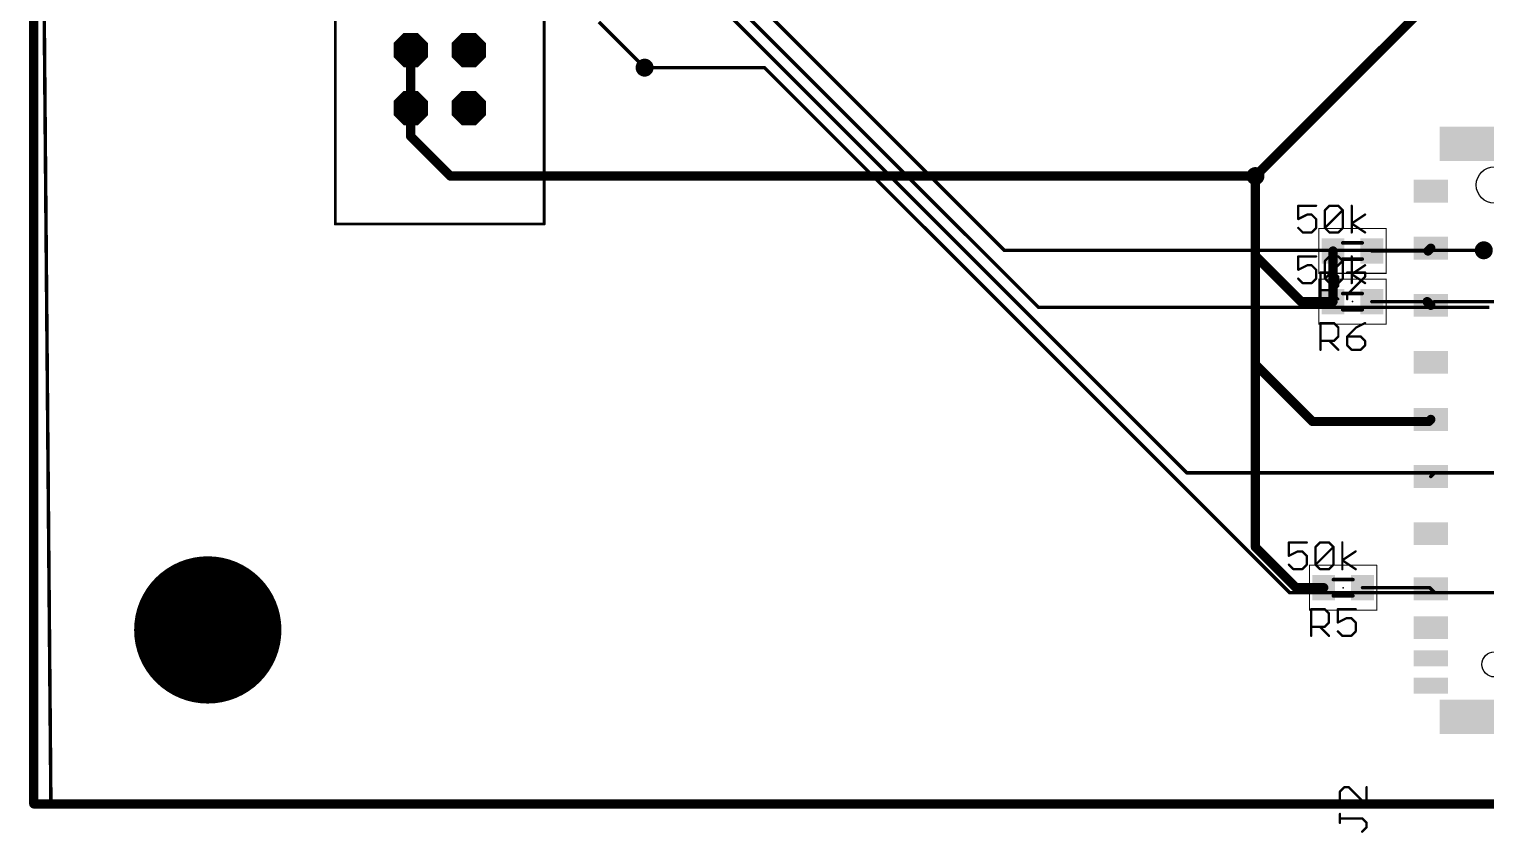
# Model space of a CAD drawing. Extents: x -0.2 to 96.6, y -1.3 to 89.2.
# Drawn here: x -0.2 to 63.6, y -1.3 to 33.9 of the extents above; entities that cross this region are included whole.
import ezdxf

# ---------------------------------------------------------------- set-up
doc = ezdxf.new("R2010")
doc.units = 0
for name, color, linetype in [('1', 22, 'CONTINUOUS'), ('16', 175, 'CONTINUOUS'), ('17', 82, 'CONTINUOUS'), ('18', 82, 'CONTINUOUS'), ('20', 7, 'CONTINUOUS'), ('21', 253, 'CONTINUOUS'), ('23', 7, 'CONTINUOUS'), ('25', 253, 'CONTINUOUS'), ('27', 253, 'CONTINUOUS'), ('39', 22, 'CONTINUOUS'), ('51', 253, 'CONTINUOUS')]:
    doc.layers.add(name, color=color, linetype=linetype)

# ---------------------------------------------------------------- blocks, each defined once
blk = doc.blocks.new('OCTAGONP')
at = {"const_width": 0.5}
blk.add_lwpolyline([(-0.25, -0.1036), (-0.25, 0.1036), (-0.1036, 0.25), (0.1036, 0.25), (0.25, 0.1036), (0.25, -0.1036), (0.1036, -0.25), (-0.1036, -0.25), (-0.25, -0.1036), (-0.25, 0.1036)], dxfattribs=at)
blk = doc.blocks.new('RECT')
blk.add_solid([(-0.5, -0.5), (0.5, -0.5), (-0.5, 0.5), (0.5, 0.5)])
blk = doc.blocks.new('ROUNDV')
at = {"const_width": 0.5}
blk.add_lwpolyline([(0, -0.25, 1), (0, 0.25, 1), (0, -0.25)], format="xyb", dxfattribs=at)

msp = doc.modelspace()

# ---------------------------------------------------------------- linework, layer by layer
at = {"layer": '1'}
for points, const_width in [([(0, 0), (0, 89)], 0.4064), ([(24.75, 34.25), (26.75, 32.25)], 0.1524), ([(16.51, 33.01), (16.5, 33)], 0.4064), ([(16.5, 33), (16.5, 29.25)], 0.4064), ([(16.51, 33.02), (16.51, 30.48)], 0.4064), ([(16.51, 33.02), (16.51, 33.01)], 0.4064), ([(16.5, 29.25), (18.25, 27.5)], 0.4064), ([(18.25, 27.5), (53.5, 27.5)], 0.4064), ([(53.5, 27.5), (53.5, 24)], 0.4064), ([(56.9, 24.22), (56.9, 22)], 0.4064), ([(58.6, 24.22), (61.06, 24.22)], 0.1524), ([(61.06, 24.22), (61.18, 24.34)], 0.4064), ([(61.27, 24.25), (61.18, 24.34)], 0.1524), ([(63.5, 24.25), (61.27, 24.25)], 0.1524), ([(53.5, 24), (53.5, 19.25)], 0.4064), ([(55.5, 22), (53.5, 24)], 0.4064), ([(56.9, 22), (55.5, 22)], 0.4064), ([(58.6, 22), (61.02, 22)], 0.1524), ([(61.02, 22), (61.18, 21.84)], 0.4064), ([(61.34, 22), (61.18, 21.84)], 0.1524), ([(64, 22), (61.34, 22)], 0.1524), ([(53.5, 19.25), (56, 16.75)], 0.4064), ([(53.5, 11.25), (53.5, 19.25)], 0.4064), ([(56, 16.75), (61.09, 16.75)], 0.4064), ([(61.09, 16.75), (61.18, 16.84)], 0.4064), ([(61.34, 14.5), (61.18, 14.34)], 0.1524), ([(64.25, 14.5), (61.34, 14.5)], 0.1524), ([(55.28, 9.47), (53.5, 11.25)], 0.4064), ([(56.49, 9.47), (55.28, 9.47)], 0.4064), ([(58.19, 9.47), (61.13, 9.47)], 0.1524), ([(61.13, 9.47), (61.18, 9.42)], 0.1524), ([(61.35, 9.25), (61.18, 9.42)], 0.1524), ([(64.5, 9.25), (61.35, 9.25)], 0.1524), ([(96, 0), (0, 0)], 0.4064)]:
    msp.add_lwpolyline(points, dxfattribs=dict(at, const_width=const_width))
for points, const_width in [([(16.6016, 33, 1), (16.3984, 33)], 0.2032), ([(16.4282, 33.0718, 1), (16.5718, 32.9282)], 0.2032), ([(16.6116, 33.02, 1), (16.4084, 33.02)], 0.2032), ([(16.6116, 33.02, 1), (16.4084, 33.02)], 0.2032), ([(16.5818, 32.9382, 1), (16.4382, 33.0818)], 0.2032), ([(16.4084, 33.01, 1), (16.6116, 33.01)], 0.2032), ([(26.7231, 32.2231, 1), (26.7769, 32.2769)], 0.0762), ([(16.4084, 30.48, 1), (16.6116, 30.48)], 0.2032), ([(16.3984, 29.25, 1), (16.6016, 29.25)], 0.2032), ([(16.5718, 29.3218, 1), (16.4282, 29.1782)], 0.2032), ([(18.25, 27.6016, 1), (18.25, 27.3984)], 0.2032), ([(18.1782, 27.4282, 1), (18.3218, 27.5718)], 0.2032), ([(53.6016, 27.5, 1), (53.3984, 27.5)], 0.2032), ([(53.5, 27.3984, 1), (53.5, 27.6016)], 0.2032), ([(57.0016, 24.22, 1), (56.7984, 24.22)], 0.2032), ([(58.6, 24.2581, 1), (58.6, 24.1819)], 0.0762), ([(60.9882, 24.2918, 1), (61.1318, 24.1482)], 0.2032), ([(61.2518, 24.2682, 1), (61.1082, 24.4118)], 0.2032), ([(61.06, 24.1819, 1), (61.06, 24.2581)], 0.0762), ([(61.2069, 24.3669, 1), (61.1531, 24.3131)], 0.0762), ([(61.27, 24.2881, 1), (61.27, 24.2119)], 0.0762), ([(61.2431, 24.2231, 1), (61.2969, 24.2769)], 0.0762), ([(63.5, 24.2119, 1), (63.5, 24.2881)], 0.0762), ([(53.6016, 24, 1), (53.3984, 24)], 0.2032), ([(53.3984, 24, 1), (53.6016, 24)], 0.2032), ([(53.5718, 24.0718, 1), (53.4282, 23.9282)], 0.2032), ([(55.5, 22.1016, 1), (55.5, 21.8984)], 0.2032), ([(55.4282, 21.9282, 1), (55.5718, 22.0718)], 0.2032), ([(56.7984, 22, 1), (57.0016, 22)], 0.2032), ([(56.9, 21.8984, 1), (56.9, 22.1016)], 0.2032), ([(58.6, 22.0381, 1), (58.6, 21.9619)], 0.0762), ([(61.0918, 22.0718, 1), (60.9482, 21.9282)], 0.2032), ([(61.02, 21.9619, 1), (61.02, 22.0381)], 0.0762), ([(61.1082, 21.7682, 1), (61.2518, 21.9118)], 0.2032), ([(61.1531, 21.8669, 1), (61.2069, 21.8131)], 0.0762), ([(61.34, 22.0381, 1), (61.34, 21.9619)], 0.0762), ([(61.3669, 21.9731, 1), (61.3131, 22.0269)], 0.0762), ([(53.6016, 19.25, 1), (53.3984, 19.25)], 0.2032), ([(53.3984, 19.25, 1), (53.6016, 19.25)], 0.2032), ([(53.5718, 19.3218, 1), (53.4282, 19.1782)], 0.2032), ([(56, 16.8516, 1), (56, 16.6484)], 0.2032), ([(55.9282, 16.6782, 1), (56.0718, 16.8218)], 0.2032), ([(61.0182, 16.8218, 1), (61.1618, 16.6782)], 0.2032), ([(61.09, 16.6484, 1), (61.09, 16.8516)], 0.2032), ([(61.2518, 16.7682, 1), (61.1082, 16.9118)], 0.2032), ([(61.1531, 14.3669, 1), (61.2069, 14.3131)], 0.0762), ([(61.34, 14.5381, 1), (61.34, 14.4619)], 0.0762), ([(61.3669, 14.4731, 1), (61.3131, 14.5269)], 0.0762), ([(53.3984, 11.25, 1), (53.6016, 11.25)], 0.2032), ([(53.5718, 11.3218, 1), (53.4282, 11.1782)], 0.2032), ([(55.28, 9.5716, 1), (55.28, 9.3684)], 0.2032), ([(55.2082, 9.3982, 1), (55.3518, 9.5418)], 0.2032), ([(56.49, 9.3684, 1), (56.49, 9.5716)], 0.2032), ([(58.19, 9.5081, 1), (58.19, 9.4319)], 0.0762), ([(61.1569, 9.4969, 1), (61.1031, 9.4431)], 0.0762), ([(61.13, 9.4319, 1), (61.13, 9.5081)], 0.0762), ([(61.2069, 9.4469, 1), (61.1531, 9.3931)], 0.0762), ([(61.1531, 9.3931, 1), (61.2069, 9.4469)], 0.0762), ([(61.35, 9.2881, 1), (61.35, 9.2119)], 0.0762), ([(61.3231, 9.2231, 1), (61.3769, 9.2769)], 0.0762), ([(0, 0.1016, 1), (0, -0.1016)], 0.2032), ([(-0.1016, 0, 1), (0.1016, 0)], 0.2032)]:
    msp.add_lwpolyline(points, format="xyb", dxfattribs=dict(at, const_width=const_width))
at = {"layer": '16'}
for points, const_width in [([(0, 88.75), (0.75, 0)], 0.1524), ([(53.5, 27.5), (65.5, 39.5)], 0.4064), ([(29, 37.75), (42.5, 24.25)], 0.1524), ([(29.5, 36.25), (44, 21.75)], 0.1524), ([(30.5, 34.5), (50.5, 14.5)], 0.1524), ([(26.75, 32.25), (32, 32.25)], 0.1524), ([(32, 32.25), (55, 9.25)], 0.1524), ([(42.5, 24.25), (63.5, 24.25)], 0.1524), ([(44, 21.75), (63.75, 21.75)], 0.1524), ([(50.5, 14.5), (64.25, 14.5)], 0.1524), ([(55, 9.25), (64.5, 9.25)], 0.1524), ([(0.75, 0), (96.5, 0)], 0.1524)]:
    msp.add_lwpolyline(points, dxfattribs=dict(at, const_width=const_width))
for points, const_width in [([(26.75, 32.2881, 1), (26.75, 32.2119)], 0.0762), ([(32.0269, 32.2769, 1), (31.9731, 32.2231)], 0.0762), ([(32, 32.2119, 1), (32, 32.2881)], 0.0762), ([(53.4282, 27.5718, 1), (53.5718, 27.4282)], 0.2032), ([(42.5, 24.2881, 1), (42.5, 24.2119)], 0.0762), ([(42.4731, 24.2231, 1), (42.5269, 24.2769)], 0.0762), ([(63.5, 24.2119, 1), (63.5, 24.2881)], 0.0762), ([(44, 21.7881, 1), (44, 21.7119)], 0.0762), ([(43.9731, 21.7231, 1), (44.0269, 21.7769)], 0.0762), ([(50.5, 14.5381, 1), (50.5, 14.4619)], 0.0762), ([(50.4731, 14.4731, 1), (50.5269, 14.5269)], 0.0762), ([(55, 9.2881, 1), (55, 9.2119)], 0.0762), ([(54.9731, 9.2231, 1), (55.0269, 9.2769)], 0.0762), ([(0.75, 0.0381, 1), (0.75, -0.0381)], 0.0762), ([(0.7119, -0.0003, 1), (0.7881, 0.0003)], 0.0762)]:
    msp.add_lwpolyline(points, format="xyb", dxfattribs=dict(at, const_width=const_width))
at = {"layer": '20'}
for p, q in [((0, 88.9), (0, 0)), ((0, 0), (95.85, 0))]:
    msp.add_line(p, q, dxfattribs=at)
for centre, radius in [((63.97, 27.11), 0.8), ((63.97, 6.11), 0.55)]:
    msp.add_circle(centre, radius, dxfattribs=at)
at = {"layer": '21', "const_width": 0.1016}
for points in [[(57.3947, 0.7298), (57.1998, 0.5349)], [(57.5896, 0.7298), (57.3947, 0.7298)], [(58.3692, -0.0498), (57.5896, 0.7298)], [(58.3692, 0.7298), (58.3692, -0.0498)], [(57.1998, 0.5349), (57.1998, 0.1451)], [(57.1998, 0.1451), (57.3947, -0.0498)], [(57.1998, -0.8294), (57.1998, -0.4396)], [(58.1743, -0.6345), (57.1998, -0.6345)], [(58.3692, -0.8294), (58.1743, -0.6345)], [(58.1743, -1.2192), (58.3692, -1.0243)], [(58.3692, -1.0243), (58.3692, -0.8294)]]:
    msp.add_lwpolyline(points, dxfattribs=at)
at = {"layer": '21', "const_width": 0.0508}
for points in [[(57.3947, 0.7552, 1), (57.3947, 0.7044)], [(57.4127, 0.7118, 1), (57.3767, 0.7478)], [(57.6076, 0.7478, 1), (57.5716, 0.7118)], [(57.5896, 0.7044, 1), (57.5896, 0.7552)], [(58.3946, 0.7298, 1), (58.3438, 0.7298)], [(57.1818, 0.5529, 1), (57.2178, 0.5169)], [(57.2178, 0.1631, 1), (57.1818, 0.1271)], [(57.2252, 0.5349, 1), (57.1744, 0.5349)], [(57.1744, 0.1451, 1), (57.2252, 0.1451)], [(57.2252, -0.4396, 1), (57.1744, -0.4396)], [(57.1998, -0.6091, 1), (57.1998, -0.6599)], [(57.3767, -0.0678, 1), (57.4127, -0.0318)], [(58.1923, -0.6165, 1), (58.1563, -0.6525)], [(58.1743, -0.6599, 1), (58.1743, -0.6091)], [(58.3438, -0.0498, 1), (58.3946, -0.0498)], [(58.3512, -0.0678, 1), (58.3872, -0.0318)], [(57.1744, -0.8294, 1), (57.2252, -0.8294)], [(58.1563, -1.2012, 1), (58.1923, -1.2372)], [(58.3946, -0.8294, 1), (58.3438, -0.8294)], [(58.3438, -1.0243, 1), (58.3946, -1.0243)], [(58.3512, -0.8474, 1), (58.3872, -0.8114)], [(58.3872, -1.0423, 1), (58.3512, -1.0063)]]:
    msp.add_lwpolyline(points, format="xyb", dxfattribs=at)
at = {"layer": '23'}
for p in [(57.75, 24.22), (57.75, 22), (57.34, 9.47)]:
    msp.add_point(p, dxfattribs=at)
at = {"layer": '25'}
for points, const_width in [([(13.208, 25.4), (13.208, 76.2)], 0.127), ([(22.352, 76.2), (22.352, 25.4)], 0.127), ([(22.352, 25.4), (13.208, 25.4)], 0.127), ([(56.351, 22.1118), (56.351, 23.2812)], 0.1016), ([(56.351, 23.2812), (56.9357, 23.2812)], 0.1016), ([(56.9357, 23.2812), (57.1306, 23.0863)], 0.1016), ([(57.1306, 23.0863), (57.1306, 22.6965)], 0.1016), ([(57.5204, 23.2812), (58.3, 23.2812)], 0.1016), ([(58.3, 23.0863), (57.5204, 22.3067)], 0.1016), ([(58.3, 23.2812), (58.3, 23.0863)], 0.1016), ([(56.9357, 22.5016), (56.351, 22.5016)], 0.1016), ([(56.7408, 22.5016), (57.1306, 22.1118)], 0.1016), ([(57.1306, 22.6965), (56.9357, 22.5016)], 0.1016), ([(57.5204, 22.3067), (57.5204, 22.1118)], 0.1016), ([(56.351, 19.8918), (56.351, 21.0612)], 0.1016), ([(56.351, 21.0612), (56.9357, 21.0612)], 0.1016), ([(56.9357, 21.0612), (57.1306, 20.8663)], 0.1016), ([(58.3, 21.0612), (57.9102, 20.8663)], 0.1016), ([(57.1306, 20.4765), (56.9357, 20.2816)], 0.1016), ([(57.1306, 20.8663), (57.1306, 20.4765)], 0.1016), ([(57.9102, 20.8663), (57.5204, 20.4765)], 0.1016), ([(57.5204, 20.4765), (57.5204, 20.0867)], 0.1016), ([(58.1051, 20.4765), (57.5204, 20.4765)], 0.1016), ([(58.3, 20.2816), (58.1051, 20.4765)], 0.1016), ([(56.9357, 20.2816), (56.351, 20.2816)], 0.1016), ([(56.7408, 20.2816), (57.1306, 19.8918)], 0.1016), ([(57.5204, 20.0867), (57.7153, 19.8918)], 0.1016), ([(57.7153, 19.8918), (58.1051, 19.8918)], 0.1016), ([(58.1051, 19.8918), (58.3, 20.0867)], 0.1016), ([(58.3, 20.0867), (58.3, 20.2816)], 0.1016), ([(55.941, 7.3618), (55.941, 8.5312)], 0.1016), ([(55.941, 8.5312), (56.5257, 8.5312)], 0.1016), ([(56.5257, 8.5312), (56.7206, 8.3363)], 0.1016), ([(56.7206, 8.3363), (56.7206, 7.9465)], 0.1016), ([(57.89, 8.5312), (57.1104, 8.5312)], 0.1016), ([(57.1104, 8.5312), (57.1104, 7.9465)], 0.1016), ([(56.5257, 7.7516), (55.941, 7.7516)], 0.1016), ([(56.3308, 7.7516), (56.7206, 7.3618)], 0.1016), ([(56.7206, 7.9465), (56.5257, 7.7516)], 0.1016), ([(57.1104, 7.9465), (57.5002, 8.1414)], 0.1016), ([(57.5002, 8.1414), (57.6951, 8.1414)], 0.1016), ([(57.6951, 8.1414), (57.89, 7.9465)], 0.1016), ([(57.89, 7.9465), (57.89, 7.5567)], 0.1016), ([(57.3053, 7.3618), (57.1104, 7.5567)], 0.1016), ([(57.6951, 7.3618), (57.3053, 7.3618)], 0.1016), ([(57.89, 7.5567), (57.6951, 7.3618)], 0.1016)]:
    msp.add_lwpolyline(points, dxfattribs=dict(at, const_width=const_width))
for points, const_width in [([(13.1762, 25.4, 1), (13.2398, 25.4)], 0.0635), ([(13.208, 25.4318, 1), (13.208, 25.3683)], 0.0635), ([(22.3203, 25.4, 1), (22.3837, 25.4)], 0.0635), ([(22.352, 25.3683, 1), (22.352, 25.4318)], 0.0635), ([(56.3764, 23.2812, 1), (56.3256, 23.2812)], 0.0508), ([(56.351, 23.3066, 1), (56.351, 23.2558)], 0.0508), ([(56.9537, 23.2992, 1), (56.9177, 23.2632)], 0.0508), ([(56.9357, 23.2558, 1), (56.9357, 23.3066)], 0.0508), ([(57.156, 23.0863, 1), (57.1052, 23.0863)], 0.0508), ([(57.1126, 23.0683, 1), (57.1486, 23.1043)], 0.0508), ([(57.5204, 23.3066, 1), (57.5204, 23.2558)], 0.0508), ([(58.3254, 23.2812, 1), (58.2746, 23.2812)], 0.0508), ([(58.2746, 23.0863, 1), (58.3254, 23.0863)], 0.0508), ([(58.318, 23.0683, 1), (58.282, 23.1043)], 0.0508), ([(58.3, 23.2558, 1), (58.3, 23.3066)], 0.0508), ([(56.351, 22.527, 1), (56.351, 22.4762)], 0.0508), ([(56.7588, 22.5196, 1), (56.7228, 22.4836)], 0.0508), ([(56.9177, 22.5196, 1), (56.9537, 22.4836)], 0.0508), ([(56.9357, 22.4762, 1), (56.9357, 22.527)], 0.0508), ([(57.1052, 22.6965, 1), (57.156, 22.6965)], 0.0508), ([(57.1486, 22.6785, 1), (57.1126, 22.7145)], 0.0508), ([(57.5024, 22.3247, 1), (57.5384, 22.2887)], 0.0508), ([(57.5458, 22.3067, 1), (57.495, 22.3067)], 0.0508), ([(56.3256, 22.1118, 1), (56.3764, 22.1118)], 0.0508), ([(57.1126, 22.0938, 1), (57.1486, 22.1298)], 0.0508), ([(57.495, 22.1118, 1), (57.5458, 22.1118)], 0.0508), ([(56.3764, 21.0612, 1), (56.3256, 21.0612)], 0.0508), ([(56.351, 21.0866, 1), (56.351, 21.0358)], 0.0508), ([(56.9537, 21.0792, 1), (56.9177, 21.0432)], 0.0508), ([(56.9357, 21.0358, 1), (56.9357, 21.0866)], 0.0508), ([(58.3114, 21.0385, 1), (58.2886, 21.0839)], 0.0508), ([(57.156, 20.8663, 1), (57.1052, 20.8663)], 0.0508), ([(57.1052, 20.4765, 1), (57.156, 20.4765)], 0.0508), ([(57.1126, 20.8483, 1), (57.1486, 20.8843)], 0.0508), ([(57.1486, 20.4585, 1), (57.1126, 20.4945)], 0.0508), ([(57.5024, 20.4945, 1), (57.5384, 20.4585)], 0.0508), ([(57.5458, 20.4765, 1), (57.495, 20.4765)], 0.0508), ([(57.5204, 20.5019, 1), (57.5204, 20.4511)], 0.0508), ([(57.8988, 20.889, 1), (57.9216, 20.8436)], 0.0508), ([(57.9282, 20.8483, 1), (57.8922, 20.8843)], 0.0508), ([(58.1231, 20.4945, 1), (58.0871, 20.4585)], 0.0508), ([(58.1051, 20.4511, 1), (58.1051, 20.5019)], 0.0508), ([(56.351, 20.307, 1), (56.351, 20.2562)], 0.0508), ([(56.3256, 19.8918, 1), (56.3764, 19.8918)], 0.0508), ([(56.7588, 20.2996, 1), (56.7228, 20.2636)], 0.0508), ([(56.9177, 20.2996, 1), (56.9537, 20.2636)], 0.0508), ([(56.9357, 20.2562, 1), (56.9357, 20.307)], 0.0508), ([(57.1126, 19.8738, 1), (57.1486, 19.9098)], 0.0508), ([(57.5384, 20.1047, 1), (57.5024, 20.0687)], 0.0508), ([(57.495, 20.0867, 1), (57.5458, 20.0867)], 0.0508), ([(57.7153, 19.9172, 1), (57.7153, 19.8664)], 0.0508), ([(57.6973, 19.8738, 1), (57.7333, 19.9098)], 0.0508), ([(58.0871, 19.9098, 1), (58.1231, 19.8738)], 0.0508), ([(58.1051, 19.8664, 1), (58.1051, 19.9172)], 0.0508), ([(58.3254, 20.2816, 1), (58.2746, 20.2816)], 0.0508), ([(58.2746, 20.0867, 1), (58.3254, 20.0867)], 0.0508), ([(58.282, 20.2636, 1), (58.318, 20.2996)], 0.0508), ([(58.318, 20.0687, 1), (58.282, 20.1047)], 0.0508), ([(55.9664, 8.5312, 1), (55.9156, 8.5312)], 0.0508), ([(55.941, 8.5566, 1), (55.941, 8.5058)], 0.0508), ([(56.5437, 8.5492, 1), (56.5077, 8.5132)], 0.0508), ([(56.5257, 8.5058, 1), (56.5257, 8.5566)], 0.0508), ([(56.746, 8.3363, 1), (56.6952, 8.3363)], 0.0508), ([(56.7026, 8.3183, 1), (56.7386, 8.3543)], 0.0508), ([(57.1104, 8.5566, 1), (57.1104, 8.5058)], 0.0508), ([(57.1358, 8.5312, 1), (57.085, 8.5312)], 0.0508), ([(57.89, 8.5058, 1), (57.89, 8.5566)], 0.0508), ([(55.941, 7.777, 1), (55.941, 7.7262)], 0.0508), ([(56.3488, 7.7696, 1), (56.3128, 7.7336)], 0.0508), ([(56.5077, 7.7696, 1), (56.5437, 7.7336)], 0.0508), ([(56.5257, 7.7262, 1), (56.5257, 7.777)], 0.0508), ([(56.6952, 7.9465, 1), (56.746, 7.9465)], 0.0508), ([(56.7386, 7.9285, 1), (56.7026, 7.9645)], 0.0508), ([(57.099, 7.9692, 1), (57.1218, 7.9238)], 0.0508), ([(57.085, 7.9465, 1), (57.1358, 7.9465)], 0.0508), ([(57.5002, 8.1668, 1), (57.5002, 8.116)], 0.0508), ([(57.5116, 8.1187, 1), (57.4888, 8.1641)], 0.0508), ([(57.7131, 8.1594, 1), (57.6771, 8.1234)], 0.0508), ([(57.6951, 8.116, 1), (57.6951, 8.1668)], 0.0508), ([(57.9154, 7.9465, 1), (57.8646, 7.9465)], 0.0508), ([(57.872, 7.9285, 1), (57.908, 7.9645)], 0.0508), ([(55.9156, 7.3618, 1), (55.9664, 7.3618)], 0.0508), ([(56.7026, 7.3438, 1), (56.7386, 7.3798)], 0.0508), ([(57.1284, 7.5747, 1), (57.0924, 7.5387)], 0.0508), ([(57.3053, 7.3872, 1), (57.3053, 7.3364)], 0.0508), ([(57.2873, 7.3438, 1), (57.3233, 7.3798)], 0.0508), ([(57.6771, 7.3798, 1), (57.7131, 7.3438)], 0.0508), ([(57.6951, 7.3364, 1), (57.6951, 7.3872)], 0.0508), ([(57.8646, 7.5567, 1), (57.9154, 7.5567)], 0.0508), ([(57.908, 7.5387, 1), (57.872, 7.5747)], 0.0508)]:
    msp.add_lwpolyline(points, format="xyb", dxfattribs=dict(at, const_width=const_width))
at = {"layer": '27', "const_width": 0.1016}
for points in [[(56.1561, 26.2022), (55.3765, 26.2022)], [(55.3765, 26.2022), (55.3765, 25.6175)], [(56.5459, 26.0073), (56.7408, 26.2022)], [(56.7408, 26.2022), (57.1306, 26.2022)], [(57.1306, 26.2022), (57.3255, 26.0073)], [(57.7153, 25.0328), (57.7153, 26.2022)], [(55.3765, 25.6175), (55.7663, 25.8124)], [(55.7663, 25.8124), (55.9612, 25.8124)], [(55.9612, 25.8124), (56.1561, 25.6175)], [(56.1561, 25.6175), (56.1561, 25.2277)], [(56.5459, 25.2277), (56.5459, 26.0073)], [(56.5459, 25.2277), (57.3255, 26.0073)], [(57.3255, 26.0073), (57.3255, 25.2277)], [(57.7153, 25.4226), (58.3, 25.8124)], [(55.5714, 25.0328), (55.3765, 25.2277)], [(55.9612, 25.0328), (55.5714, 25.0328)], [(56.1561, 25.2277), (55.9612, 25.0328)], [(56.7408, 25.0328), (56.5459, 25.2277)], [(57.1306, 25.0328), (56.7408, 25.0328)], [(57.3255, 25.2277), (57.1306, 25.0328)], [(58.3, 25.0328), (57.7153, 25.4226)], [(56.1561, 23.9822), (55.3765, 23.9822)], [(55.3765, 23.9822), (55.3765, 23.3975)], [(55.3765, 23.3975), (55.7663, 23.5924)], [(55.7663, 23.5924), (55.9612, 23.5924)], [(55.9612, 23.5924), (56.1561, 23.3975)], [(56.5459, 23.7873), (56.7408, 23.9822)], [(56.5459, 23.0077), (56.5459, 23.7873)], [(56.5459, 23.0077), (57.3255, 23.7873)], [(56.7408, 23.9822), (57.1306, 23.9822)], [(57.1306, 23.9822), (57.3255, 23.7873)], [(57.3255, 23.7873), (57.3255, 23.0077)], [(57.7153, 22.8128), (57.7153, 23.9822)], [(57.7153, 23.2026), (58.3, 23.5924)], [(55.5714, 22.8128), (55.3765, 23.0077)], [(56.1561, 23.0077), (55.9612, 22.8128)], [(56.1561, 23.3975), (56.1561, 23.0077)], [(56.7408, 22.8128), (56.5459, 23.0077)], [(57.3255, 23.0077), (57.1306, 22.8128)], [(58.3, 22.8128), (57.7153, 23.2026)], [(55.9612, 22.8128), (55.5714, 22.8128)], [(57.1306, 22.8128), (56.7408, 22.8128)], [(55.7461, 11.4522), (54.9665, 11.4522)], [(54.9665, 11.4522), (54.9665, 10.8675)], [(56.1359, 11.2573), (56.3308, 11.4522)], [(56.3308, 11.4522), (56.7206, 11.4522)], [(56.7206, 11.4522), (56.9155, 11.2573)], [(57.3053, 10.2828), (57.3053, 11.4522)], [(54.9665, 10.8675), (55.3563, 11.0624)], [(55.3563, 11.0624), (55.5512, 11.0624)], [(55.5512, 11.0624), (55.7461, 10.8675)], [(55.7461, 10.8675), (55.7461, 10.4777)], [(56.1359, 10.4777), (56.1359, 11.2573)], [(56.1359, 10.4777), (56.9155, 11.2573)], [(56.9155, 11.2573), (56.9155, 10.4777)], [(57.3053, 10.6726), (57.89, 11.0624)], [(55.1614, 10.2828), (54.9665, 10.4777)], [(55.5512, 10.2828), (55.1614, 10.2828)], [(55.7461, 10.4777), (55.5512, 10.2828)], [(56.3308, 10.2828), (56.1359, 10.4777)], [(56.7206, 10.2828), (56.3308, 10.2828)], [(56.9155, 10.4777), (56.7206, 10.2828)], [(57.89, 10.2828), (57.3053, 10.6726)]]:
    msp.add_lwpolyline(points, dxfattribs=at)
at = {"layer": '27', "const_width": 0.0508}
for points in [[(55.3765, 26.2276, 1), (55.3765, 26.1768)], [(55.4019, 26.2022, 1), (55.3511, 26.2022)], [(56.1561, 26.1768, 1), (56.1561, 26.2276)], [(56.7408, 26.2276, 1), (56.7408, 26.1768)], [(56.7588, 26.1842, 1), (56.7228, 26.2202)], [(57.1486, 26.2202, 1), (57.1126, 26.1842)], [(57.1306, 26.1768, 1), (57.1306, 26.2276)], [(57.7407, 26.2022, 1), (57.6899, 26.2022)], [(55.3651, 25.6402, 1), (55.3879, 25.5948)], [(55.3511, 25.6175, 1), (55.4019, 25.6175)], [(55.7663, 25.8378, 1), (55.7663, 25.787)], [(55.7777, 25.7897, 1), (55.7549, 25.8351)], [(55.9792, 25.8304, 1), (55.9432, 25.7944)], [(55.9612, 25.787, 1), (55.9612, 25.8378)], [(56.1815, 25.6175, 1), (56.1307, 25.6175)], [(56.1381, 25.5995, 1), (56.1741, 25.6355)], [(56.5279, 26.0253, 1), (56.5639, 25.9893)], [(56.5713, 26.0073, 1), (56.5205, 26.0073)], [(57.3509, 26.0073, 1), (57.3001, 26.0073)], [(57.3435, 25.9893, 1), (57.3075, 26.0253)], [(57.3075, 25.9893, 1), (57.3435, 26.0253)], [(58.3141, 25.7913, 1), (58.2859, 25.8335)], [(55.3945, 25.2457, 1), (55.3585, 25.2097)], [(55.5714, 25.0582, 1), (55.5714, 25.0074)], [(55.5534, 25.0148, 1), (55.5894, 25.0508)], [(55.9432, 25.0508, 1), (55.9792, 25.0148)], [(55.9612, 25.0074, 1), (55.9612, 25.0582)], [(56.1307, 25.2277, 1), (56.1815, 25.2277)], [(56.1741, 25.2097, 1), (56.1381, 25.2457)], [(56.5639, 25.2457, 1), (56.5279, 25.2097)], [(56.5279, 25.2457, 1), (56.5639, 25.2097)], [(56.5205, 25.2277, 1), (56.5713, 25.2277)], [(56.7408, 25.0582, 1), (56.7408, 25.0074)], [(56.7228, 25.0148, 1), (56.7588, 25.0508)], [(57.1126, 25.0508, 1), (57.1486, 25.0148)], [(57.1306, 25.0074, 1), (57.1306, 25.0582)], [(57.3001, 25.2277, 1), (57.3509, 25.2277)], [(57.3435, 25.2097, 1), (57.3075, 25.2457)], [(57.7294, 25.4437, 1), (57.7012, 25.4015)], [(57.7012, 25.4437, 1), (57.7294, 25.4015)], [(57.6899, 25.0328, 1), (57.7407, 25.0328)], [(58.2859, 25.0117, 1), (58.3141, 25.0539)], [(55.3765, 24.0076, 1), (55.3765, 23.9568)], [(55.4019, 23.9822, 1), (55.3511, 23.9822)], [(55.7663, 23.6178, 1), (55.7663, 23.567)], [(55.7777, 23.5697, 1), (55.7549, 23.6151)], [(55.9792, 23.6104, 1), (55.9432, 23.5744)], [(55.9612, 23.567, 1), (55.9612, 23.6178)], [(56.1561, 23.9568, 1), (56.1561, 24.0076)], [(56.5279, 23.8053, 1), (56.5639, 23.7693)], [(56.5713, 23.7873, 1), (56.5205, 23.7873)], [(56.7408, 24.0076, 1), (56.7408, 23.9568)], [(56.7588, 23.9642, 1), (56.7228, 24.0002)], [(57.1486, 24.0002, 1), (57.1126, 23.9642)], [(57.1306, 23.9568, 1), (57.1306, 24.0076)], [(57.3509, 23.7873, 1), (57.3001, 23.7873)], [(57.3435, 23.7693, 1), (57.3075, 23.8053)], [(57.3075, 23.7693, 1), (57.3435, 23.8053)], [(57.7407, 23.9822, 1), (57.6899, 23.9822)], [(58.3141, 23.5713, 1), (58.2859, 23.6135)], [(55.3945, 23.0257, 1), (55.3585, 22.9897)], [(55.3651, 23.4202, 1), (55.3879, 23.3748)], [(55.3511, 23.3975, 1), (55.4019, 23.3975)], [(56.1815, 23.3975, 1), (56.1307, 23.3975)], [(56.1307, 23.0077, 1), (56.1815, 23.0077)], [(56.1381, 23.3795, 1), (56.1741, 23.4155)], [(56.1741, 22.9897, 1), (56.1381, 23.0257)], [(56.5639, 23.0257, 1), (56.5279, 22.9897)], [(56.5279, 23.0257, 1), (56.5639, 22.9897)], [(56.5205, 23.0077, 1), (56.5713, 23.0077)], [(57.3001, 23.0077, 1), (57.3509, 23.0077)], [(57.3435, 22.9897, 1), (57.3075, 23.0257)], [(57.7294, 23.2237, 1), (57.7012, 23.1815)], [(57.7012, 23.2237, 1), (57.7294, 23.1815)], [(55.5714, 22.8382, 1), (55.5714, 22.7874)], [(55.5534, 22.7948, 1), (55.5894, 22.8308)], [(55.9432, 22.8308, 1), (55.9792, 22.7948)], [(55.9612, 22.7874, 1), (55.9612, 22.8382)], [(56.7408, 22.8382, 1), (56.7408, 22.7874)], [(56.7228, 22.7948, 1), (56.7588, 22.8308)], [(57.1126, 22.8308, 1), (57.1486, 22.7948)], [(57.1306, 22.7874, 1), (57.1306, 22.8382)], [(57.6899, 22.8128, 1), (57.7407, 22.8128)], [(58.2859, 22.7917, 1), (58.3141, 22.8339)], [(54.9665, 11.4776, 1), (54.9665, 11.4268)], [(54.9919, 11.4522, 1), (54.9411, 11.4522)], [(55.7461, 11.4268, 1), (55.7461, 11.4776)], [(56.3308, 11.4776, 1), (56.3308, 11.4268)], [(56.3488, 11.4342, 1), (56.3128, 11.4702)], [(56.7386, 11.4702, 1), (56.7026, 11.4342)], [(56.7206, 11.4268, 1), (56.7206, 11.4776)], [(57.3307, 11.4522, 1), (57.2799, 11.4522)], [(54.9551, 10.8902, 1), (54.9779, 10.8448)], [(54.9411, 10.8675, 1), (54.9919, 10.8675)], [(55.3563, 11.0878, 1), (55.3563, 11.037)], [(55.3677, 11.0397, 1), (55.3449, 11.0851)], [(55.5692, 11.0804, 1), (55.5332, 11.0444)], [(55.5512, 11.037, 1), (55.5512, 11.0878)], [(55.7715, 10.8675, 1), (55.7207, 10.8675)], [(55.7281, 10.8495, 1), (55.7641, 10.8855)], [(56.1179, 11.2753, 1), (56.1539, 11.2393)], [(56.1613, 11.2573, 1), (56.1105, 11.2573)], [(56.9409, 11.2573, 1), (56.8901, 11.2573)], [(56.9335, 11.2393, 1), (56.8975, 11.2753)], [(56.8975, 11.2393, 1), (56.9335, 11.2753)], [(57.9041, 11.0413, 1), (57.8759, 11.0835)], [(54.9845, 10.4957, 1), (54.9485, 10.4597)], [(55.1614, 10.3082, 1), (55.1614, 10.2574)], [(55.1434, 10.2648, 1), (55.1794, 10.3008)], [(55.5332, 10.3008, 1), (55.5692, 10.2648)], [(55.5512, 10.2574, 1), (55.5512, 10.3082)], [(55.7207, 10.4777, 1), (55.7715, 10.4777)], [(55.7641, 10.4597, 1), (55.7281, 10.4957)], [(56.1539, 10.4957, 1), (56.1179, 10.4597)], [(56.1179, 10.4957, 1), (56.1539, 10.4597)], [(56.1105, 10.4777, 1), (56.1613, 10.4777)], [(56.3308, 10.3082, 1), (56.3308, 10.2574)], [(56.3128, 10.2648, 1), (56.3488, 10.3008)], [(56.7026, 10.3008, 1), (56.7386, 10.2648)], [(56.7206, 10.2574, 1), (56.7206, 10.3082)], [(56.8901, 10.4777, 1), (56.9409, 10.4777)], [(56.9335, 10.4597, 1), (56.8975, 10.4957)], [(57.3194, 10.6937, 1), (57.2912, 10.6515)], [(57.2912, 10.6937, 1), (57.3194, 10.6515)], [(57.2799, 10.2828, 1), (57.3307, 10.2828)], [(57.8759, 10.2617, 1), (57.9041, 10.3039)]]:
    msp.add_lwpolyline(points, format="xyb", dxfattribs=at)
at = {"layer": '39', "const_width": 0.0508}
for points in [[(56.277, 23.237), (56.277, 25.203)], [(56.277, 25.203), (59.223, 25.203)], [(59.223, 25.203), (59.223, 23.237)], [(59.223, 23.237), (56.277, 23.237)], [(56.277, 21.017), (56.277, 22.983)], [(56.277, 22.983), (59.223, 22.983)], [(59.223, 22.983), (59.223, 21.017)], [(59.223, 21.017), (56.277, 21.017)], [(55.867, 8.487), (55.867, 10.453)], [(55.867, 10.453), (58.813, 10.453)], [(58.813, 10.453), (58.813, 8.487)], [(58.813, 8.487), (55.867, 8.487)]]:
    msp.add_lwpolyline(points, dxfattribs=at)
at = {"layer": '39', "const_width": 0.0254}
for points in [[(56.2897, 25.203, 1), (56.2643, 25.203)], [(56.277, 25.2157, 1), (56.277, 25.1903)], [(59.2357, 25.203, 1), (59.2103, 25.203)], [(59.223, 25.1903, 1), (59.223, 25.2157)], [(56.277, 23.2497, 1), (56.277, 23.2243)], [(56.2643, 23.237, 1), (56.2897, 23.237)], [(56.2897, 22.983, 1), (56.2643, 22.983)], [(56.277, 22.9957, 1), (56.277, 22.9703)], [(59.2103, 23.237, 1), (59.2357, 23.237)], [(59.2357, 22.983, 1), (59.2103, 22.983)], [(59.223, 23.2243, 1), (59.223, 23.2497)], [(59.223, 22.9703, 1), (59.223, 22.9957)], [(56.277, 21.0297, 1), (56.277, 21.0043)], [(56.2643, 21.017, 1), (56.2897, 21.017)], [(59.2103, 21.017, 1), (59.2357, 21.017)], [(59.223, 21.0043, 1), (59.223, 21.0297)], [(55.8797, 10.453, 1), (55.8543, 10.453)], [(55.867, 10.4657, 1), (55.867, 10.4403)], [(58.8257, 10.453, 1), (58.8003, 10.453)], [(58.813, 10.4403, 1), (58.813, 10.4657)], [(55.867, 8.4997, 1), (55.867, 8.4743)], [(55.8543, 8.487, 1), (55.8797, 8.487)], [(58.8003, 8.487, 1), (58.8257, 8.487)], [(58.813, 8.4743, 1), (58.813, 8.4997)]]:
    msp.add_lwpolyline(points, format="xyb", dxfattribs=at)
at = {"layer": '51', "const_width": 0.1524}
for points in [[(58.182, 24.576), (57.318, 24.576)], [(57.318, 23.864), (58.182, 23.864)], [(58.182, 22.356), (57.318, 22.356)], [(57.318, 21.644), (58.182, 21.644)], [(57.772, 9.826), (56.908, 9.826)], [(56.908, 9.114), (57.772, 9.114)]]:
    msp.add_lwpolyline(points, dxfattribs=at)
at = {"layer": '51', "const_width": 0.0762}
for points in [[(57.318, 24.6141, 1), (57.318, 24.5379)], [(58.182, 24.5379, 1), (58.182, 24.6141)], [(57.318, 23.9021, 1), (57.318, 23.8259)], [(58.182, 23.8259, 1), (58.182, 23.9021)], [(57.318, 22.3941, 1), (57.318, 22.3179)], [(58.182, 22.3179, 1), (58.182, 22.3941)], [(57.318, 21.6821, 1), (57.318, 21.6059)], [(58.182, 21.6059, 1), (58.182, 21.6821)], [(56.908, 9.8641, 1), (56.908, 9.7879)], [(57.772, 9.7879, 1), (57.772, 9.8641)], [(56.908, 9.1521, 1), (56.908, 9.0759)], [(57.772, 9.0759, 1), (57.772, 9.1521)]]:
    msp.add_lwpolyline(points, format="xyb", dxfattribs=at)

# ---------------------------------------------------------------- block references
at = {"layer": '1', "rotation": 90}
for p, xscale, yscale in [((62.97, 28.91), 1.5, 2.8), ((61.18, 6.38), 0.7, 1.5), ((61.18, 5.18), 0.7, 1.5), ((62.97, 3.81), 1.5, 2.8)]:
    msp.add_blockref('RECT', p, dxfattribs=dict(at, xscale=xscale, yscale=yscale))
at = {"layer": '1'}
for p, yscale, rotation in [((61.18, 26.84), 1.5, 90), ((56.9, 24.22), 1.1, 180), ((58.6, 24.22), 1.1, 180), ((61.18, 24.34), 1.5, 90), ((56.9, 22), 1.1, 180), ((58.6, 22), 1.1, 180), ((61.18, 21.84), 1.5, 90), ((61.18, 19.34), 1.5, 90), ((61.18, 16.84), 1.5, 90), ((61.18, 14.34), 1.5, 90), ((61.18, 11.84), 1.5, 270), ((56.49, 9.47), 1.1, 180), ((58.19, 9.47), 1.1, 180), ((61.18, 9.42), 1.5, 90), ((61.18, 7.72), 1.5, 90)]:
    msp.add_blockref('RECT', p, dxfattribs=dict(at, yscale=yscale, rotation=rotation))
at = {"layer": '17', "xscale": 1.4986, "yscale": 1.4986}
for p in [(16.51, 33.02), (16.51, 33.02), (19.05, 33.02), (19.05, 33.02), (16.51, 30.48), (16.51, 30.48), (19.05, 30.48), (19.05, 30.48)]:
    msp.add_blockref('OCTAGONP', p, dxfattribs=at)
at = {"layer": '18'}
for p, xscale, yscale in [((26.75, 32.25), 0.7874, 0.7874), ((26.75, 32.25), 0.7874, 0.7874), ((53.5, 27.5), 0.7874, 0.7874), ((53.5, 27.5), 0.7874, 0.7874), ((63.5, 24.25), 0.7874, 0.7874), ((63.5, 24.25), 0.7874, 0.7874), ((7.62, 7.62), 6.4516, 6.4516), ((7.62, 7.62), 6.4516, 6.4516)]:
    msp.add_blockref('ROUNDV', p, dxfattribs=dict(at, xscale=xscale, yscale=yscale))
at = {"layer": '51', "xscale": 0.4064, "yscale": 0.8636, "rotation": 180}
for p in [(57.115, 24.22), (58.385, 24.22), (57.115, 22), (58.385, 22), (56.705, 9.47), (57.975, 9.47)]:
    msp.add_blockref('RECT', p, dxfattribs=at)

doc.saveas('drawing.dxf')
